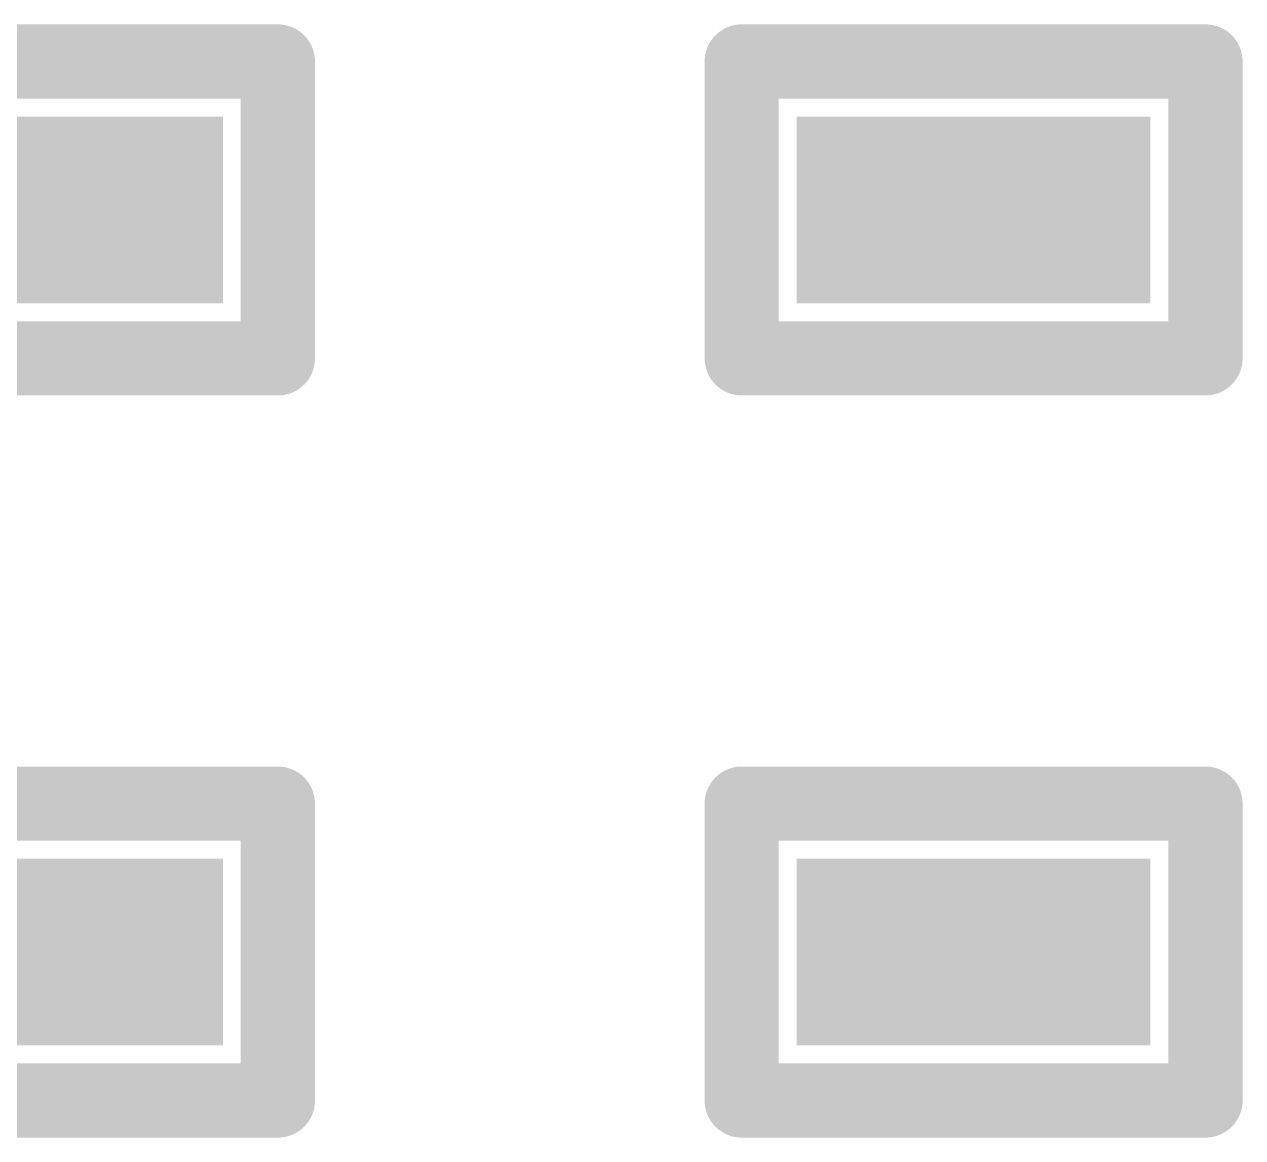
# Model space of a CAD drawing. Header units: millimetres. Extents: x 169 to 355, y 129 to 253.
# Drawn here: x 212.442 to 215.725, y 146.5 to 149.5 of the extents above; entities that cross this region are included whole.
import ezdxf

# ---------------------------------------------------------------- set-up
doc = ezdxf.new("R2010")
doc.units = ezdxf.units.MM
for name, color, linetype in [('Mechanical1', 6, 'Continuous'), ('Mechanical15', 56, 'Continuous'), ('TopLayer', 1, 'Continuous'), ('TopOverlay', 2, 'Continuous'), ('TopPaste', 8, 'Continuous'), ('TopSolder', 216, 'Continuous')]:
    doc.layers.add(name, color=color, linetype=linetype)

# ---------------------------------------------------------------- blocks, each defined once
blk = doc.blocks.new('R0201_1557')
at = {"layer": 'Mechanical1', "const_width": 0.1}
for points in [[(-0.2999, 0.15), (0.3001, 0.15)], [(-0.2999, -0.1499), (-0.2999, 0.15)], [(0.3001, -0.1499), (0.3001, 0.15)], [(-0.2999, -0.1499), (0.3001, -0.1499)]]:
    blk.add_lwpolyline(points, dxfattribs=at)
at = {"layer": 'Mechanical1', "const_width": 0.05}
for points in [[(-0.3249, 0.15, 1), (-0.2749, 0.15, 1)], [(-0.3249, 0.15, 1), (-0.2749, 0.15, 1)], [(0.2751, 0.15, 1), (0.3251, 0.15, 1)], [(0.2751, 0.15, 1), (0.3251, 0.15, 1)], [(-0.3249, -0.1499, 1), (-0.2749, -0.1499, 1)], [(-0.3249, -0.1499, 1), (-0.2749, -0.1499, 1)], [(0.2751, -0.1499, 1), (0.3251, -0.1499, 1)], [(0.2751, -0.1499, 1), (0.3251, -0.1499, 1)]]:
    blk.add_lwpolyline(points, format="xyb", close=True, dxfattribs=at)
at = {"layer": 'Mechanical15', "const_width": 0.1}
for points in [[(-0.625, 0.4), (0.625, 0.4)], [(-0.625, -0.4), (-0.625, 0.4)], [(0.625, -0.4), (0.625, 0.4)], [(0, -0.15), (0, 0.15)], [(-0.15, 0), (0.15, 0)], [(-0.625, -0.4), (0.625, -0.4)]]:
    blk.add_lwpolyline(points, dxfattribs=at)
at = {"layer": 'Mechanical15', "const_width": 0.05}
for points in [[(-0.65, 0.4, 1), (-0.6, 0.4, 1)], [(-0.65, 0.4, 1), (-0.6, 0.4, 1)], [(0.6, 0.4, 1), (0.65, 0.4, 1)], [(0.6, 0.4, 1), (0.65, 0.4, 1)], [(-0.025, 0.15, 1), (0.025, 0.15, 1)], [(-0.175, 0, 1), (-0.125, 0, 1)], [(0.125, 0, 1), (0.175, 0, 1)], [(-0.025, -0.15, 1), (0.025, -0.15, 1)], [(-0.65, -0.4, 1), (-0.6, -0.4, 1)], [(-0.65, -0.4, 1), (-0.6, -0.4, 1)], [(0.6, -0.4, 1), (0.65, -0.4, 1)], [(0.6, -0.4, 1), (0.65, -0.4, 1)]]:
    blk.add_lwpolyline(points, format="xyb", close=True, dxfattribs=at)
at = {"layer": 'TopLayer'}
for points in [[(-0.375, 0.15), (-0.375, -0.15), (-0.075, 0.15), (-0.075, -0.15)], [(0.075, 0.15), (0.075, -0.15), (0.375, 0.15), (0.375, -0.15)]]:
    blk.add_solid(points, dxfattribs=at)
at = {"layer": 'TopOverlay', "const_width": 0.2}
for points in [[(-0.625, 0.4), (0.625, 0.4)], [(-0.625, -0.4), (-0.625, 0.4)], [(0.625, -0.4), (0.625, 0.4)], [(-0.625, -0.4), (0.625, -0.4)]]:
    blk.add_lwpolyline(points, dxfattribs=at)
at = {"layer": 'TopOverlay', "const_width": 0.1}
for points in [[(-0.675, 0.4, 1), (-0.575, 0.4, 1)], [(-0.675, 0.4, 1), (-0.575, 0.4, 1)], [(0.575, 0.4, 1), (0.675, 0.4, 1)], [(0.575, 0.4, 1), (0.675, 0.4, 1)], [(-0.675, -0.4, 1), (-0.575, -0.4, 1)], [(-0.675, -0.4, 1), (-0.575, -0.4, 1)], [(0.575, -0.4, 1), (0.675, -0.4, 1)], [(0.575, -0.4, 1), (0.675, -0.4, 1)]]:
    blk.add_lwpolyline(points, format="xyb", close=True, dxfattribs=at)
at = {"layer": 'TopPaste'}
for points in [[(-0.375, 0.15), (-0.375, -0.15), (-0.075, 0.15), (-0.075, -0.15)], [(0.075, 0.15), (0.075, -0.15), (0.375, 0.15), (0.375, -0.15)]]:
    blk.add_solid(points, dxfattribs=at)
at = {"layer": 'TopSolder'}
for points in [[(-0.4766, 0.2516), (-0.4766, -0.2516), (0.0266, 0.2516), (0.0266, -0.2516)], [(-0.0266, 0.2516), (-0.0266, -0.2516), (0.4766, 0.2516), (0.4766, -0.2516)]]:
    blk.add_solid(points, dxfattribs=at)
blk = doc.blocks.new('R0201_1565')
at = {"layer": 'Mechanical1', "const_width": 0.1}
for points in [[(-0.2999, 0.15), (0.3001, 0.15)], [(-0.2999, -0.1499), (-0.2999, 0.15)], [(0.3001, -0.1499), (0.3001, 0.15)], [(-0.2999, -0.1499), (0.3001, -0.1499)]]:
    blk.add_lwpolyline(points, dxfattribs=at)
at = {"layer": 'Mechanical1', "const_width": 0.05}
for points in [[(-0.3249, 0.15, 1), (-0.2749, 0.15, 1)], [(-0.3249, 0.15, 1), (-0.2749, 0.15, 1)], [(0.2751, 0.15, 1), (0.3251, 0.15, 1)], [(0.2751, 0.15, 1), (0.3251, 0.15, 1)], [(-0.3249, -0.1499, 1), (-0.2749, -0.1499, 1)], [(-0.3249, -0.1499, 1), (-0.2749, -0.1499, 1)], [(0.2751, -0.1499, 1), (0.3251, -0.1499, 1)], [(0.2751, -0.1499, 1), (0.3251, -0.1499, 1)]]:
    blk.add_lwpolyline(points, format="xyb", close=True, dxfattribs=at)
at = {"layer": 'Mechanical15', "const_width": 0.1}
for points in [[(-0.625, 0.4), (0.625, 0.4)], [(-0.625, -0.4), (-0.625, 0.4)], [(0.625, -0.4), (0.625, 0.4)], [(0, -0.15), (0, 0.15)], [(-0.15, 0), (0.15, 0)], [(-0.625, -0.4), (0.625, -0.4)]]:
    blk.add_lwpolyline(points, dxfattribs=at)
at = {"layer": 'Mechanical15', "const_width": 0.05}
for points in [[(-0.65, 0.4, 1), (-0.6, 0.4, 1)], [(-0.65, 0.4, 1), (-0.6, 0.4, 1)], [(0.6, 0.4, 1), (0.65, 0.4, 1)], [(0.6, 0.4, 1), (0.65, 0.4, 1)], [(-0.025, 0.15, 1), (0.025, 0.15, 1)], [(-0.175, 0, 1), (-0.125, 0, 1)], [(0.125, 0, 1), (0.175, 0, 1)], [(-0.025, -0.15, 1), (0.025, -0.15, 1)], [(-0.65, -0.4, 1), (-0.6, -0.4, 1)], [(-0.65, -0.4, 1), (-0.6, -0.4, 1)], [(0.6, -0.4, 1), (0.65, -0.4, 1)], [(0.6, -0.4, 1), (0.65, -0.4, 1)]]:
    blk.add_lwpolyline(points, format="xyb", close=True, dxfattribs=at)
at = {"layer": 'TopLayer'}
for points in [[(-0.375, 0.15), (-0.375, -0.15), (-0.075, 0.15), (-0.075, -0.15)], [(0.075, 0.15), (0.075, -0.15), (0.375, 0.15), (0.375, -0.15)]]:
    blk.add_solid(points, dxfattribs=at)
at = {"layer": 'TopOverlay', "const_width": 0.2}
for points in [[(-0.625, 0.4), (0.625, 0.4)], [(-0.625, -0.4), (-0.625, 0.4)], [(0.625, -0.4), (0.625, 0.4)], [(-0.625, -0.4), (0.625, -0.4)]]:
    blk.add_lwpolyline(points, dxfattribs=at)
at = {"layer": 'TopOverlay', "const_width": 0.1}
for points in [[(-0.675, 0.4, 1), (-0.575, 0.4, 1)], [(-0.675, 0.4, 1), (-0.575, 0.4, 1)], [(0.575, 0.4, 1), (0.675, 0.4, 1)], [(0.575, 0.4, 1), (0.675, 0.4, 1)], [(-0.675, -0.4, 1), (-0.575, -0.4, 1)], [(-0.675, -0.4, 1), (-0.575, -0.4, 1)], [(0.575, -0.4, 1), (0.675, -0.4, 1)], [(0.575, -0.4, 1), (0.675, -0.4, 1)]]:
    blk.add_lwpolyline(points, format="xyb", close=True, dxfattribs=at)
at = {"layer": 'TopPaste'}
for points in [[(-0.375, 0.15), (-0.375, -0.15), (-0.075, 0.15), (-0.075, -0.15)], [(0.075, 0.15), (0.075, -0.15), (0.375, 0.15), (0.375, -0.15)]]:
    blk.add_solid(points, dxfattribs=at)
at = {"layer": 'TopSolder'}
for points in [[(-0.4766, 0.2516), (-0.4766, -0.2516), (0.0266, 0.2516), (0.0266, -0.2516)], [(-0.0266, 0.2516), (-0.0266, -0.2516), (0.4766, 0.2516), (0.4766, -0.2516)]]:
    blk.add_solid(points, dxfattribs=at)
blk = doc.blocks.new('R0201_1574')
at = {"layer": 'Mechanical1', "const_width": 0.1}
for points in [[(-0.2999, 0.15), (0.3001, 0.15)], [(-0.2999, -0.1499), (-0.2999, 0.15)], [(0.3001, -0.1499), (0.3001, 0.15)], [(-0.2999, -0.1499), (0.3001, -0.1499)]]:
    blk.add_lwpolyline(points, dxfattribs=at)
at = {"layer": 'Mechanical1', "const_width": 0.05}
for points in [[(-0.3249, 0.15, 1), (-0.2749, 0.15, 1)], [(-0.3249, 0.15, 1), (-0.2749, 0.15, 1)], [(0.2751, 0.15, 1), (0.3251, 0.15, 1)], [(0.2751, 0.15, 1), (0.3251, 0.15, 1)], [(-0.3249, -0.1499, 1), (-0.2749, -0.1499, 1)], [(-0.3249, -0.1499, 1), (-0.2749, -0.1499, 1)], [(0.2751, -0.1499, 1), (0.3251, -0.1499, 1)], [(0.2751, -0.1499, 1), (0.3251, -0.1499, 1)]]:
    blk.add_lwpolyline(points, format="xyb", close=True, dxfattribs=at)
at = {"layer": 'Mechanical15', "const_width": 0.1}
for points in [[(-0.625, 0.4), (0.625, 0.4)], [(-0.625, -0.4), (-0.625, 0.4)], [(0.625, -0.4), (0.625, 0.4)], [(0, -0.15), (0, 0.15)], [(-0.15, 0), (0.15, 0)], [(-0.625, -0.4), (0.625, -0.4)]]:
    blk.add_lwpolyline(points, dxfattribs=at)
at = {"layer": 'Mechanical15', "const_width": 0.05}
for points in [[(-0.65, 0.4, 1), (-0.6, 0.4, 1)], [(-0.65, 0.4, 1), (-0.6, 0.4, 1)], [(0.6, 0.4, 1), (0.65, 0.4, 1)], [(0.6, 0.4, 1), (0.65, 0.4, 1)], [(-0.025, 0.15, 1), (0.025, 0.15, 1)], [(-0.175, 0, 1), (-0.125, 0, 1)], [(0.125, 0, 1), (0.175, 0, 1)], [(-0.025, -0.15, 1), (0.025, -0.15, 1)], [(-0.65, -0.4, 1), (-0.6, -0.4, 1)], [(-0.65, -0.4, 1), (-0.6, -0.4, 1)], [(0.6, -0.4, 1), (0.65, -0.4, 1)], [(0.6, -0.4, 1), (0.65, -0.4, 1)]]:
    blk.add_lwpolyline(points, format="xyb", close=True, dxfattribs=at)
at = {"layer": 'TopLayer'}
for points in [[(-0.375, 0.15), (-0.375, -0.15), (-0.075, 0.15), (-0.075, -0.15)], [(0.075, 0.15), (0.075, -0.15), (0.375, 0.15), (0.375, -0.15)]]:
    blk.add_solid(points, dxfattribs=at)
at = {"layer": 'TopOverlay', "const_width": 0.2}
for points in [[(-0.625, 0.4), (0.625, 0.4)], [(-0.625, -0.4), (-0.625, 0.4)], [(0.625, -0.4), (0.625, 0.4)], [(-0.625, -0.4), (0.625, -0.4)]]:
    blk.add_lwpolyline(points, dxfattribs=at)
at = {"layer": 'TopOverlay', "const_width": 0.1}
for points in [[(-0.675, 0.4, 1), (-0.575, 0.4, 1)], [(-0.675, 0.4, 1), (-0.575, 0.4, 1)], [(0.575, 0.4, 1), (0.675, 0.4, 1)], [(0.575, 0.4, 1), (0.675, 0.4, 1)], [(-0.675, -0.4, 1), (-0.575, -0.4, 1)], [(-0.675, -0.4, 1), (-0.575, -0.4, 1)], [(0.575, -0.4, 1), (0.675, -0.4, 1)], [(0.575, -0.4, 1), (0.675, -0.4, 1)]]:
    blk.add_lwpolyline(points, format="xyb", close=True, dxfattribs=at)
at = {"layer": 'TopPaste'}
for points in [[(-0.375, 0.15), (-0.375, -0.15), (-0.075, 0.15), (-0.075, -0.15)], [(0.075, 0.15), (0.075, -0.15), (0.375, 0.15), (0.375, -0.15)]]:
    blk.add_solid(points, dxfattribs=at)
at = {"layer": 'TopSolder'}
for points in [[(-0.4766, 0.2516), (-0.4766, -0.2516), (0.0266, 0.2516), (0.0266, -0.2516)], [(-0.0266, 0.2516), (-0.0266, -0.2516), (0.4766, 0.2516), (0.4766, -0.2516)]]:
    blk.add_solid(points, dxfattribs=at)
blk = doc.blocks.new('R0201_1575')
at = {"layer": 'Mechanical1', "const_width": 0.1}
for points in [[(-0.2999, 0.15), (0.3001, 0.15)], [(-0.2999, -0.1499), (-0.2999, 0.15)], [(0.3001, -0.1499), (0.3001, 0.15)], [(-0.2999, -0.1499), (0.3001, -0.1499)]]:
    blk.add_lwpolyline(points, dxfattribs=at)
at = {"layer": 'Mechanical1', "const_width": 0.05}
for points in [[(-0.3249, 0.15, 1), (-0.2749, 0.15, 1)], [(-0.3249, 0.15, 1), (-0.2749, 0.15, 1)], [(0.2751, 0.15, 1), (0.3251, 0.15, 1)], [(0.2751, 0.15, 1), (0.3251, 0.15, 1)], [(-0.3249, -0.1499, 1), (-0.2749, -0.1499, 1)], [(-0.3249, -0.1499, 1), (-0.2749, -0.1499, 1)], [(0.2751, -0.1499, 1), (0.3251, -0.1499, 1)], [(0.2751, -0.1499, 1), (0.3251, -0.1499, 1)]]:
    blk.add_lwpolyline(points, format="xyb", close=True, dxfattribs=at)
at = {"layer": 'Mechanical15', "const_width": 0.1}
for points in [[(-0.625, 0.4), (0.625, 0.4)], [(-0.625, -0.4), (-0.625, 0.4)], [(0.625, -0.4), (0.625, 0.4)], [(0, -0.15), (0, 0.15)], [(-0.15, 0), (0.15, 0)], [(-0.625, -0.4), (0.625, -0.4)]]:
    blk.add_lwpolyline(points, dxfattribs=at)
at = {"layer": 'Mechanical15', "const_width": 0.05}
for points in [[(-0.65, 0.4, 1), (-0.6, 0.4, 1)], [(-0.65, 0.4, 1), (-0.6, 0.4, 1)], [(0.6, 0.4, 1), (0.65, 0.4, 1)], [(0.6, 0.4, 1), (0.65, 0.4, 1)], [(-0.025, 0.15, 1), (0.025, 0.15, 1)], [(-0.175, 0, 1), (-0.125, 0, 1)], [(0.125, 0, 1), (0.175, 0, 1)], [(-0.025, -0.15, 1), (0.025, -0.15, 1)], [(-0.65, -0.4, 1), (-0.6, -0.4, 1)], [(-0.65, -0.4, 1), (-0.6, -0.4, 1)], [(0.6, -0.4, 1), (0.65, -0.4, 1)], [(0.6, -0.4, 1), (0.65, -0.4, 1)]]:
    blk.add_lwpolyline(points, format="xyb", close=True, dxfattribs=at)
at = {"layer": 'TopLayer'}
for points in [[(-0.375, 0.15), (-0.375, -0.15), (-0.075, 0.15), (-0.075, -0.15)], [(0.075, 0.15), (0.075, -0.15), (0.375, 0.15), (0.375, -0.15)]]:
    blk.add_solid(points, dxfattribs=at)
at = {"layer": 'TopOverlay', "const_width": 0.2}
for points in [[(-0.625, 0.4), (0.625, 0.4)], [(-0.625, -0.4), (-0.625, 0.4)], [(0.625, -0.4), (0.625, 0.4)], [(-0.625, -0.4), (0.625, -0.4)]]:
    blk.add_lwpolyline(points, dxfattribs=at)
at = {"layer": 'TopOverlay', "const_width": 0.1}
for points in [[(-0.675, 0.4, 1), (-0.575, 0.4, 1)], [(-0.675, 0.4, 1), (-0.575, 0.4, 1)], [(0.575, 0.4, 1), (0.675, 0.4, 1)], [(0.575, 0.4, 1), (0.675, 0.4, 1)], [(-0.675, -0.4, 1), (-0.575, -0.4, 1)], [(-0.675, -0.4, 1), (-0.575, -0.4, 1)], [(0.575, -0.4, 1), (0.675, -0.4, 1)], [(0.575, -0.4, 1), (0.675, -0.4, 1)]]:
    blk.add_lwpolyline(points, format="xyb", close=True, dxfattribs=at)
at = {"layer": 'TopPaste'}
for points in [[(-0.375, 0.15), (-0.375, -0.15), (-0.075, 0.15), (-0.075, -0.15)], [(0.075, 0.15), (0.075, -0.15), (0.375, 0.15), (0.375, -0.15)]]:
    blk.add_solid(points, dxfattribs=at)
at = {"layer": 'TopSolder'}
for points in [[(-0.4766, 0.2516), (-0.4766, -0.2516), (0.0266, 0.2516), (0.0266, -0.2516)], [(-0.0266, 0.2516), (-0.0266, -0.2516), (0.4766, 0.2516), (0.4766, -0.2516)]]:
    blk.add_solid(points, dxfattribs=at)

msp = doc.modelspace()

# ---------------------------------------------------------------- block references
at = {"rotation": 360}
for name, p in [('R0201_1565', (212.5, 149)), ('R0201_1575', (215, 149)), ('R0201_1557', (212.5, 147)), ('R0201_1574', (215, 147))]:
    msp.add_blockref(name, p, dxfattribs=at)

doc.saveas('drawing.dxf')
